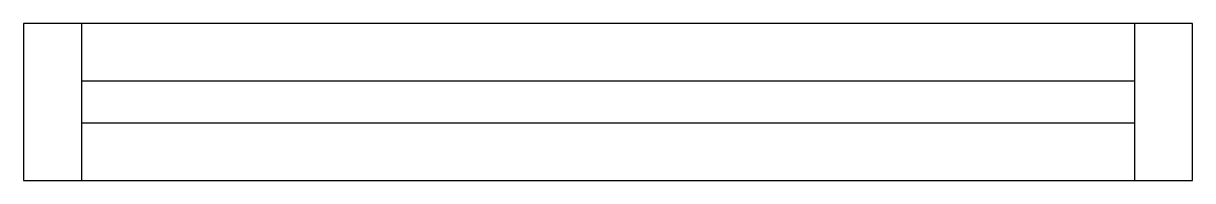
# Model space of a CAD drawing. Header units: metres. Extents: x 2751 to 2892, y 16064 to 16083.
import ezdxf

# ---------------------------------------------------------------- set-up
doc = ezdxf.new("R2010")
doc.units = ezdxf.units.M
doc.layers.add('Painéis', color=7, linetype='Continuous')
doc.layers.add('SARR_2.2x7', color=7, linetype='Continuous')

msp = doc.modelspace()

# ---------------------------------------------------------------- linework, layer by layer
at = {"layer": 'Painéis', "color": 7, "lineweight": 25}
msp.add_lwpolyline([(2750.77, 16083.21), (2750.77, 16064.21), (2891.77, 16064.21), (2891.77, 16083.21), (2750.77, 16083.21)], dxfattribs=at)
at = {"layer": 'SARR_2.2x7', "color": 7, "lineweight": 25}
for p, q in [((2757.77, 16083.21), (2757.77, 16064.21)), ((2884.77, 16083.21), (2884.77, 16064.21)), ((2884.77, 16076.21), (2757.77, 16076.21)), ((2757.77, 16071.21), (2884.77, 16071.21))]:
    msp.add_line(p, q, dxfattribs=at)

doc.saveas('drawing.dxf')
